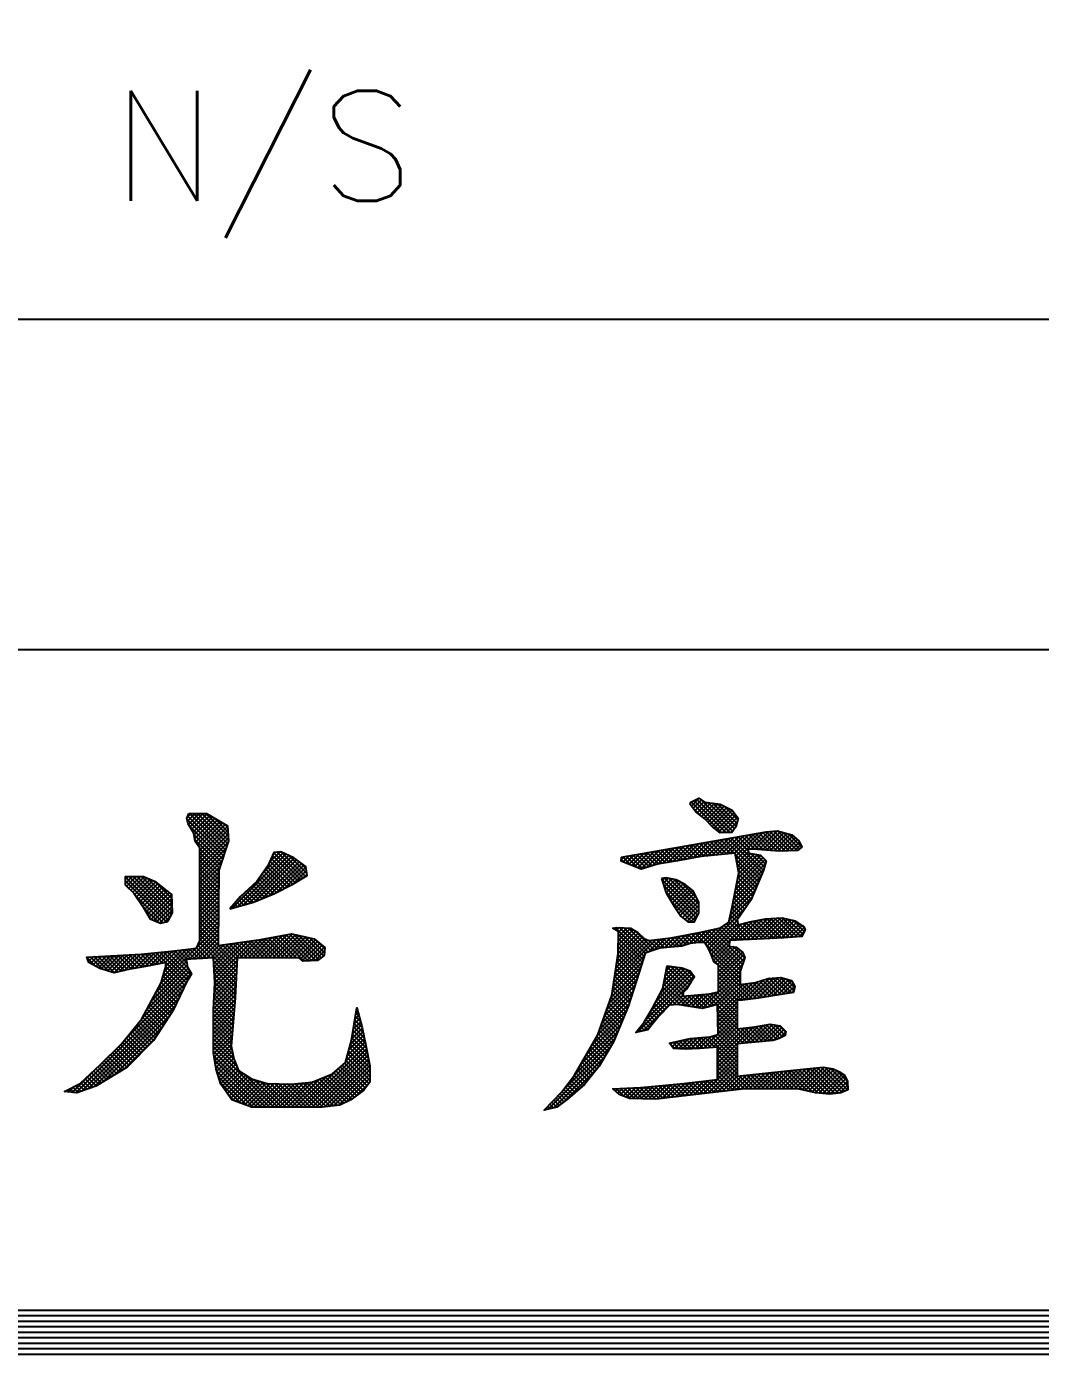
# Model space of a CAD drawing. Extents: x -81 to 345, y -106 to 196.
# Drawn here: x 240.29 to 258.69, y -96.17 to -72.06 of the extents above; entities that cross this region are included whole.
import ezdxf
from ezdxf.enums import TextEntityAlignment as Align

# ---------------------------------------------------------------- set-up
doc = ezdxf.new("R2010")
doc.units = 0
doc.header["$LTSCALE"] = 2.60274
doc.styles.get("Standard").update_dxf_attribs({"font": 'romans.shx', "width": 0.8, "bigfont": 'whgtxt.shx'})

msp = doc.modelspace()

# ---------------------------------------------------------------- linework, layer by layer
at = {"color": 4, "ltscale": 7.808219}
for p, q in [((210.348, -77.369), (260.148, -77.369)), ((210.348, -83.369), (334.848, -83.369))]:
    msp.add_line(p, q, dxfattribs=at)
at = {"color": 4, "ltscale": 100}
for p, q in [((252.358, -86.211), (252.499, -86.07)), ((252.345, -86.15), (252.362, -86.132)), ((252.911, -86.698), (252.351, -86.138)), ((252.504, -86.365), (252.385, -86.246)), ((252.39, -86.253), (252.543, -86.1)), ((252.983, -86.695), (252.401, -86.113)), ((252.423, -86.295), (252.588, -86.13)), ((253.054, -86.692), (252.45, -86.088)), ((252.461, -86.332), (252.647, -86.146)), ((252.503, -86.364), (252.712, -86.155)), ((253.105, -86.669), (252.524, -86.087)), ((252.545, -86.397), (252.778, -86.163)), ((252.587, -86.43), (252.844, -86.172)), ((252.625, -86.466), (252.902, -86.189)), ((253.137, -86.625), (252.659, -86.148)), ((252.661, -86.504), (252.952, -86.213)), ((252.697, -86.543), (253.002, -86.238)), ((252.733, -86.581), (253.051, -86.263)), ((253.166, -86.58), (252.745, -86.159)), ((252.773, -86.615), (253.1, -86.289)), ((253.183, -86.522), (252.831, -86.17)), ((253.2, -86.465), (252.945, -86.21)), ((243.865, -87.117), (243.207, -86.459)), ((243.209, -86.416), (243.276, -86.35)), ((243.213, -86.486), (243.35, -86.35)), ((243.883, -87.061), (243.218, -86.396)), ((243.231, -86.544), (243.425, -86.35)), ((243.901, -87.004), (243.246, -86.35)), ((243.258, -86.591), (243.499, -86.35)), ((243.285, -86.639), (243.568, -86.355)), ((243.312, -86.686), (243.615, -86.382)), ((243.92, -86.948), (243.321, -86.35)), ((243.33, -86.742), (243.663, -86.41)), ((243.341, -86.806), (243.71, -86.437)), ((243.356, -86.866), (243.757, -86.465)), ((243.387, -86.909), (243.804, -86.492)), ((243.938, -86.892), (243.395, -86.35)), ((243.417, -86.953), (243.851, -86.519)), ((243.435, -87.01), (243.898, -86.547)), ((243.953, -86.833), (243.47, -86.35)), ((243.95, -86.755), (243.545, -86.35)), ((243.946, -86.677), (243.702, -86.433)), ((243.943, -86.599), (243.88, -86.536)), ((252.815, -86.648), (253.132, -86.331)), ((252.856, -86.682), (253.164, -86.374)), ((252.915, -86.698), (253.196, -86.416)), ((252.993, -86.694), (253.19, -86.497)), ((243.846, -87.173), (243.249, -86.576)), ((243.828, -87.229), (243.328, -86.729)), ((243.435, -87.084), (243.942, -86.578)), ((243.435, -87.159), (243.945, -86.649)), ((243.435, -87.233), (243.948, -86.721)), ((243.435, -87.308), (243.951, -86.792)), ((252.809, -87.102), (253.127, -86.784)), ((252.892, -87.093), (253.217, -86.768)), ((252.975, -87.085), (253.308, -86.752)), ((253.058, -87.076), (253.398, -86.736)), ((253.07, -86.691), (253.138, -86.623)), ((253.667, -87.379), (253.08, -86.792)), ((253.141, -87.067), (253.488, -86.72)), ((253.392, -87.03), (253.143, -86.781)), ((253.163, -87.12), (253.579, -86.705)), ((253.175, -87.183), (253.669, -86.689)), ((253.43, -86.993), (253.206, -86.77)), ((253.506, -86.995), (253.27, -86.759)), ((253.587, -87.001), (253.333, -86.747)), ((253.668, -87.007), (253.397, -86.736)), ((253.439, -86.993), (253.755, -86.677)), ((253.748, -87.013), (253.46, -86.725)), ((253.511, -86.996), (253.837, -86.67)), ((253.829, -87.02), (253.524, -86.714)), ((253.581, -87.001), (253.918, -86.664)), ((253.91, -87.026), (253.587, -86.703)), ((253.65, -87.006), (253.976, -86.68)), ((253.987, -87.029), (253.651, -86.692)), ((254.06, -87.027), (253.714, -86.681)), ((253.719, -87.011), (254.035, -86.696)), ((254.132, -87.025), (253.782, -86.675)), ((253.788, -87.016), (254.093, -86.712)), ((254.205, -87.023), (253.851, -86.669)), ((253.858, -87.022), (254.152, -86.728)), ((254.277, -87.02), (253.921, -86.664)), ((253.927, -87.027), (254.201, -86.753)), ((254, -87.028), (254.241, -86.787)), ((254.321, -86.99), (254.024, -86.693)), ((254.363, -86.957), (254.127, -86.721)), ((243.81, -87.286), (243.343, -86.819)), ((243.435, -87.382), (243.944, -86.874)), ((243.435, -87.457), (243.908, -86.985)), ((243.791, -87.342), (243.435, -86.986)), ((251.437, -87.355), (251.772, -87.02)), ((251.535, -87.332), (251.863, -87.004)), ((251.643, -87.299), (251.953, -86.989)), ((251.953, -87.231), (251.747, -87.025)), ((251.75, -87.266), (252.043, -86.973)), ((252.017, -87.22), (251.811, -87.014)), ((251.84, -87.251), (252.134, -86.957)), ((252.08, -87.209), (251.874, -87.002)), ((251.93, -87.235), (252.224, -86.941)), ((252.144, -87.198), (251.938, -86.991)), ((252.207, -87.186), (252.001, -86.98)), ((252.021, -87.219), (252.314, -86.926)), ((252.271, -87.175), (252.064, -86.969)), ((252.111, -87.203), (252.405, -86.91)), ((252.334, -87.164), (252.128, -86.958)), ((252.398, -87.153), (252.191, -86.947)), ((252.201, -87.187), (252.495, -86.894)), ((252.461, -87.142), (252.255, -86.936)), ((252.292, -87.172), (252.585, -86.878)), ((252.525, -87.131), (252.318, -86.925)), ((252.382, -87.156), (252.675, -86.862)), ((252.592, -87.124), (252.382, -86.914)), ((252.659, -87.117), (252.445, -86.903)), ((252.472, -87.14), (252.766, -86.847)), ((252.727, -87.11), (252.509, -86.892)), ((252.56, -87.127), (252.856, -86.831)), ((252.795, -87.103), (252.572, -86.881)), ((252.862, -87.096), (252.635, -86.869)), ((252.643, -87.119), (252.946, -86.815)), ((252.93, -87.089), (252.699, -86.858)), ((252.726, -87.11), (253.037, -86.799)), ((252.997, -87.082), (252.762, -86.847)), ((253.065, -87.075), (252.826, -86.836)), ((253.132, -87.068), (252.889, -86.825)), ((253.622, -87.484), (252.953, -86.814)), ((253.645, -87.432), (253.016, -86.803)), ((254.077, -87.026), (254.281, -86.822)), ((254.154, -87.024), (254.317, -86.861)), ((254.23, -87.022), (254.342, -86.91)), ((243.781, -87.406), (243.435, -87.06)), ((243.435, -87.532), (243.872, -87.095)), ((243.78, -87.479), (243.435, -87.135)), ((243.435, -87.606), (243.836, -87.206)), ((243.779, -87.553), (243.435, -87.209)), ((244.02, -88.065), (244.999, -87.086)), ((244.124, -88.035), (245.05, -87.109)), ((244.228, -88.006), (245.1, -87.133)), ((244.333, -87.976), (245.149, -87.159)), ((244.442, -87.941), (245.193, -87.19)), ((244.566, -87.891), (245.236, -87.222)), ((244.576, -87.434), (244.949, -87.062)), ((245.076, -87.658), (244.685, -87.266)), ((244.69, -87.842), (245.279, -87.253)), ((244.697, -87.239), (244.894, -87.042)), ((245.126, -87.633), (244.708, -87.215)), ((245.172, -87.604), (244.731, -87.163)), ((245.218, -87.576), (244.754, -87.112)), ((244.758, -87.103), (244.811, -87.05)), ((245.264, -87.548), (244.777, -87.061)), ((245.31, -87.519), (244.838, -87.047)), ((245.356, -87.491), (244.908, -87.042)), ((245.381, -87.44), (245.05, -87.109)), ((245.367, -87.352), (245.238, -87.223)), ((251.084, -87.187), (251.14, -87.131)), ((251.138, -87.235), (251.085, -87.182)), ((251.26, -87.283), (251.113, -87.136)), ((251.118, -87.227), (251.23, -87.115)), ((251.172, -87.248), (251.321, -87.099)), ((251.386, -87.334), (251.176, -87.124)), ((251.225, -87.269), (251.411, -87.083)), ((251.477, -87.35), (251.24, -87.113)), ((251.279, -87.29), (251.501, -87.068)), ((251.534, -87.333), (251.303, -87.102)), ((251.332, -87.312), (251.592, -87.052)), ((251.59, -87.315), (251.367, -87.091)), ((251.384, -87.334), (251.682, -87.036)), ((251.647, -87.297), (251.43, -87.08)), ((251.704, -87.28), (251.493, -87.069)), ((251.763, -87.264), (251.557, -87.058)), ((251.826, -87.253), (251.62, -87.047)), ((251.89, -87.242), (251.684, -87.036)), ((253.144, -87.81), (253.7, -87.254)), ((253.6, -87.536), (253.159, -87.095)), ((253.162, -87.718), (253.695, -87.185)), ((253.578, -87.589), (253.175, -87.186)), ((253.179, -87.626), (253.657, -87.148)), ((253.186, -87.246), (253.394, -87.038)), ((253.197, -87.309), (253.435, -87.072)), ((253.197, -87.533), (253.62, -87.11)), ((253.209, -87.373), (253.498, -87.083)), ((253.215, -87.441), (253.562, -87.094)), ((253.683, -87.32), (253.434, -87.072)), ((253.698, -87.261), (253.524, -87.088)), ((242.078, -87.622), (242.203, -87.497)), ((242.078, -87.548), (242.128, -87.497)), ((242.87, -88.284), (242.083, -87.497)), ((242.104, -87.67), (242.277, -87.497)), ((242.143, -87.706), (242.352, -87.497)), ((242.896, -88.235), (242.158, -87.497)), ((242.182, -87.741), (242.422, -87.502)), ((242.922, -88.187), (242.232, -87.497)), ((242.941, -88.131), (242.307, -87.497)), ((242.938, -88.054), (242.382, -87.497)), ((243.779, -87.627), (243.435, -87.284)), ((243.435, -87.681), (243.8, -87.316)), ((243.778, -87.701), (243.435, -87.358)), ((243.435, -87.755), (243.781, -87.41)), ((243.777, -87.775), (243.435, -87.433)), ((243.435, -87.83), (243.78, -87.485)), ((243.777, -87.849), (243.435, -87.507)), ((244.828, -87.782), (244.537, -87.491)), ((244.878, -87.757), (244.567, -87.447)), ((244.927, -87.732), (244.598, -87.403)), ((244.977, -87.707), (244.628, -87.359)), ((245.027, -87.683), (244.659, -87.315)), ((244.821, -87.785), (245.322, -87.284)), ((244.97, -87.711), (245.362, -87.319)), ((245.119, -87.636), (245.372, -87.384)), ((245.313, -87.518), (245.382, -87.448)), ((253.109, -87.994), (253.625, -87.478)), ((253.126, -87.902), (253.673, -87.355)), ((253.556, -87.641), (253.192, -87.276)), ((253.489, -87.798), (253.201, -87.51)), ((253.534, -87.693), (253.208, -87.367)), ((253.512, -87.746), (253.213, -87.447)), ((242.828, -88.316), (242.078, -87.566)), ((242.14, -87.703), (242.078, -87.64)), ((242.221, -87.777), (242.474, -87.524)), ((242.255, -87.818), (242.527, -87.546)), ((242.284, -87.863), (242.579, -87.568)), ((242.314, -87.907), (242.632, -87.59)), ((242.344, -87.952), (242.676, -87.62)), ((242.374, -87.997), (242.718, -87.653)), ((242.404, -88.041), (242.76, -87.685)), ((242.432, -88.088), (242.802, -87.718)), ((242.459, -88.135), (242.843, -87.751)), ((242.935, -87.976), (242.489, -87.53)), ((242.932, -87.899), (242.618, -87.584)), ((243.435, -87.904), (243.779, -87.56)), ((243.776, -87.923), (243.435, -87.582)), ((243.435, -87.979), (243.779, -87.635)), ((243.775, -87.997), (243.435, -87.657)), ((243.435, -88.053), (243.778, -87.711)), ((243.775, -88.07), (243.435, -87.731)), ((244.459, -87.934), (244.282, -87.758)), ((244.512, -87.913), (244.321, -87.722)), ((244.565, -87.892), (244.36, -87.686)), ((244.618, -87.871), (244.399, -87.651)), ((244.672, -87.849), (244.438, -87.615)), ((244.725, -87.828), (244.475, -87.579)), ((244.778, -87.807), (244.506, -87.535)), ((252.47, -88.195), (251.821, -87.546)), ((251.826, -87.562), (251.87, -87.518)), ((251.844, -87.619), (251.939, -87.524)), ((252.445, -88.244), (251.855, -87.654)), ((251.862, -87.676), (252.002, -87.536)), ((252.493, -88.143), (251.868, -87.519)), ((251.879, -87.733), (252.064, -87.549)), ((251.897, -87.79), (252.117, -87.57)), ((251.925, -87.836), (252.166, -87.595)), ((252.493, -88.069), (251.951, -87.526)), ((251.954, -87.882), (252.216, -87.62)), ((251.982, -87.928), (252.262, -87.648)), ((252.011, -87.975), (252.304, -87.682)), ((252.039, -88.021), (252.345, -87.715)), ((252.493, -87.994), (252.044, -87.545)), ((252.068, -88.066), (252.386, -87.748)), ((252.458, -87.884), (252.171, -87.597)), ((253.066, -88.186), (253.515, -87.737)), ((253.089, -88.088), (253.57, -87.608)), ((253.417, -87.949), (253.166, -87.698)), ((253.445, -87.903), (253.178, -87.635)), ((253.467, -87.85), (253.189, -87.573)), ((242.765, -88.328), (242.253, -87.816)), ((242.487, -88.182), (242.885, -87.783)), ((242.515, -88.229), (242.927, -87.816)), ((242.55, -88.268), (242.932, -87.886)), ((242.603, -88.289), (242.934, -87.958)), ((242.929, -87.821), (242.914, -87.806)), ((243.435, -88.128), (243.777, -87.786)), ((243.774, -88.144), (243.435, -87.806)), ((243.435, -88.202), (243.777, -87.861)), ((243.773, -88.218), (243.435, -87.88)), ((243.435, -88.277), (243.776, -87.936)), ((243.773, -88.292), (243.435, -87.955)), ((244.115, -88.038), (244.061, -87.984)), ((244.173, -88.021), (244.096, -87.945)), ((244.231, -88.005), (244.131, -87.905)), ((244.289, -87.988), (244.166, -87.866)), ((244.347, -87.972), (244.204, -87.829)), ((244.405, -87.955), (244.243, -87.793)), ((252.42, -88.294), (251.888, -87.762)), ((252.365, -88.313), (251.985, -87.933)), ((252.097, -88.111), (252.413, -87.795)), ((252.127, -88.156), (252.438, -87.845)), ((252.156, -88.202), (252.463, -87.895)), ((252.195, -88.237), (252.488, -87.944)), ((253.044, -88.283), (253.46, -87.866)), ((253.296, -88.126), (253.118, -87.948)), ((253.326, -88.082), (253.13, -87.885)), ((253.356, -88.038), (253.142, -87.823)), ((253.387, -87.993), (253.154, -87.76)), ((242.685, -88.322), (242.402, -88.04)), ((242.561, -88.273), (242.511, -88.223)), ((242.656, -88.311), (242.937, -88.03)), ((242.709, -88.332), (242.94, -88.102)), ((242.793, -88.323), (242.914, -88.202)), ((243.435, -88.351), (243.775, -88.011)), ((243.772, -88.366), (243.435, -88.029)), ((243.435, -88.426), (243.775, -88.087)), ((243.771, -88.44), (243.435, -88.104)), ((243.435, -88.5), (243.774, -88.162)), ((243.771, -88.514), (243.435, -88.178)), ((243.435, -88.575), (243.773, -88.237)), ((243.999, -88.071), (243.991, -88.063)), ((244.057, -88.055), (244.026, -88.024)), ((252.237, -88.27), (252.493, -88.013)), ((252.279, -88.303), (252.493, -88.088)), ((252.343, -88.313), (252.479, -88.177)), ((252.643, -88.758), (253.341, -88.061)), ((253.201, -88.329), (253.065, -88.193)), ((253.204, -88.258), (253.079, -88.133)), ((253.235, -88.214), (253.093, -88.072)), ((253.265, -88.17), (253.106, -88.011)), ((254.346, -88.58), (254.006, -88.24)), ((243.244, -88.99), (243.771, -88.463)), ((243.379, -88.78), (243.772, -88.388)), ((243.77, -88.587), (243.435, -88.253)), ((243.435, -88.649), (243.773, -88.312)), ((243.769, -88.661), (243.435, -88.327)), ((243.769, -88.735), (243.435, -88.402)), ((244.105, -89.146), (243.435, -88.476)), ((250.949, -88.44), (250.964, -88.425)), ((251.502, -88.941), (250.982, -88.42)), ((250.997, -88.467), (251.047, -88.417)), ((251.029, -88.732), (251.302, -88.459)), ((251.031, -88.656), (251.255, -88.432)), ((251.033, -88.58), (251.185, -88.427)), ((251.035, -88.503), (251.116, -88.422)), ((251.52, -88.884), (251.053, -88.417)), ((251.572, -88.862), (251.133, -88.423)), ((251.628, -88.843), (251.214, -88.429)), ((251.684, -88.824), (251.34, -88.481)), ((252.404, -88.699), (252.623, -88.48)), ((252.489, -88.689), (252.718, -88.459)), ((252.563, -88.689), (252.813, -88.439)), ((252.616, -88.711), (252.938, -88.388)), ((252.67, -88.805), (253.192, -88.284)), ((253.287, -89.086), (252.67, -88.47)), ((252.694, -88.856), (253.204, -88.346)), ((252.718, -88.907), (253.274, -88.351)), ((253.306, -89.031), (252.732, -88.457)), ((252.738, -88.961), (253.374, -88.325)), ((253.045, -88.695), (252.793, -88.443)), ((253.076, -88.651), (252.855, -88.43)), ((253.147, -88.648), (252.908, -88.409)), ((253.218, -88.645), (252.952, -88.379)), ((253.289, -88.641), (252.996, -88.348)), ((253.361, -88.638), (253.036, -88.314)), ((253.432, -88.635), (253.051, -88.253)), ((253.125, -88.649), (253.471, -88.303)), ((253.203, -88.645), (253.563, -88.285)), ((253.503, -88.631), (253.233, -88.362)), ((253.281, -88.642), (253.655, -88.268)), ((253.574, -88.628), (253.292, -88.346)), ((253.645, -88.625), (253.352, -88.331)), ((253.359, -88.638), (253.742, -88.256)), ((253.717, -88.621), (253.411, -88.315)), ((253.438, -88.634), (253.821, -88.251)), ((253.788, -88.618), (253.473, -88.303)), ((253.516, -88.631), (253.9, -88.246)), ((253.859, -88.615), (253.535, -88.291)), ((253.594, -88.627), (253.98, -88.241)), ((253.93, -88.611), (253.597, -88.279)), ((254.001, -88.608), (253.66, -88.267)), ((253.672, -88.623), (254.046, -88.249)), ((254.071, -88.603), (253.725, -88.257)), ((253.75, -88.62), (254.106, -88.264)), ((254.14, -88.598), (253.795, -88.253)), ((253.828, -88.616), (254.167, -88.278)), ((254.209, -88.592), (253.865, -88.248)), ((253.907, -88.612), (254.227, -88.292)), ((254.278, -88.586), (253.936, -88.244)), ((253.985, -88.609), (254.274, -88.319)), ((254.064, -88.604), (254.319, -88.349)), ((254.381, -88.54), (254.103, -88.263)), ((254.145, -88.597), (254.365, -88.378)), ((254.403, -88.488), (254.202, -88.286)), ((254.227, -88.59), (254.402, -88.415)), ((254.399, -88.409), (254.373, -88.383)), ((243.321, -88.987), (243.77, -88.538)), ((243.401, -88.982), (243.77, -88.613)), ((244.094, -89.359), (243.422, -88.686)), ((244.101, -89.217), (243.435, -88.551)), ((244.098, -89.288), (243.435, -88.625)), ((243.48, -88.978), (243.769, -88.688)), ((243.684, -88.997), (243.966, -88.715)), ((243.688, -89.068), (244.053, -88.703)), ((243.692, -89.139), (244.14, -88.69)), ((243.695, -89.209), (244.227, -88.678)), ((243.699, -89.28), (244.314, -88.665)), ((243.703, -89.351), (244.401, -88.653)), ((244.222, -88.965), (243.971, -88.714)), ((244.297, -88.965), (244.037, -88.705)), ((244.372, -88.965), (244.102, -88.696)), ((244.163, -88.965), (244.488, -88.641)), ((244.446, -88.965), (244.167, -88.686)), ((244.521, -88.965), (244.232, -88.677)), ((244.237, -88.965), (244.576, -88.627)), ((244.595, -88.965), (244.298, -88.668)), ((244.312, -88.965), (244.666, -88.611)), ((244.67, -88.965), (244.363, -88.658)), ((244.386, -88.965), (244.757, -88.595)), ((244.744, -88.965), (244.428, -88.649)), ((244.461, -88.965), (244.848, -88.579)), ((244.819, -88.965), (244.493, -88.64)), ((244.536, -88.965), (244.938, -88.563)), ((244.893, -88.965), (244.558, -88.63)), ((244.61, -88.965), (245.029, -88.546)), ((244.968, -88.965), (244.621, -88.619)), ((244.685, -88.965), (245.114, -88.536)), ((245.042, -88.965), (244.685, -88.608)), ((245.117, -88.965), (244.748, -88.596)), ((244.759, -88.965), (245.175, -88.549)), ((245.191, -88.965), (244.811, -88.585)), ((244.834, -88.965), (245.237, -88.562)), ((245.327, -89.026), (244.874, -88.574)), ((244.908, -88.965), (245.298, -88.575)), ((245.398, -89.023), (244.938, -88.563)), ((244.983, -88.965), (245.36, -88.588)), ((245.469, -89.02), (245.001, -88.551)), ((245.057, -88.965), (245.421, -88.601)), ((245.54, -89.016), (245.064, -88.54)), ((245.132, -88.965), (245.483, -88.614)), ((245.596, -88.997), (245.14, -88.542)), ((245.206, -88.965), (245.533, -88.639)), ((245.64, -88.966), (245.235, -88.562)), ((245.261, -88.985), (245.574, -88.672)), ((245.302, -89.019), (245.615, -88.706)), ((245.684, -88.936), (245.33, -88.582)), ((245.699, -88.876), (245.424, -88.602)), ((245.704, -88.807), (245.55, -88.653)), ((250.951, -89.407), (251.721, -88.637)), ((250.964, -89.319), (251.637, -88.646)), ((250.976, -89.232), (251.565, -88.643)), ((250.989, -89.145), (251.514, -88.62)), ((251.002, -89.058), (251.472, -88.587)), ((251.014, -88.971), (251.433, -88.552)), ((251.026, -88.885), (251.395, -88.516)), ((251.028, -88.808), (251.35, -88.486)), ((251.449, -89.111), (251.03, -88.693)), ((251.467, -89.054), (251.032, -88.62)), ((251.484, -88.998), (251.034, -88.547)), ((251.57, -88.862), (251.805, -88.627)), ((251.74, -88.806), (251.587, -88.653)), ((251.797, -88.789), (251.653, -88.645)), ((251.682, -88.825), (251.889, -88.618)), ((251.865, -88.782), (251.72, -88.637)), ((251.933, -88.776), (251.787, -88.629)), ((251.792, -88.789), (251.973, -88.608)), ((252.001, -88.77), (251.854, -88.622)), ((251.874, -88.782), (252.064, -88.592)), ((252.07, -88.763), (251.921, -88.614)), ((251.957, -88.774), (252.157, -88.574)), ((252.138, -88.757), (251.988, -88.607)), ((252.039, -88.766), (252.25, -88.555)), ((252.203, -88.747), (252.05, -88.594)), ((252.26, -88.73), (252.112, -88.582)), ((252.121, -88.759), (252.342, -88.537)), ((252.318, -88.713), (252.175, -88.57)), ((252.209, -88.745), (252.435, -88.519)), ((252.381, -88.702), (252.237, -88.558)), ((252.447, -88.694), (252.299, -88.546)), ((252.314, -88.714), (252.528, -88.5)), ((252.517, -88.689), (252.362, -88.533)), ((252.592, -88.689), (252.424, -88.521)), ((253.245, -89.268), (252.486, -88.509)), ((253.25, -89.198), (252.548, -88.496)), ((253.269, -89.142), (252.609, -88.483)), ((253.245, -89.343), (252.62, -88.717)), ((254.308, -88.584), (254.403, -88.489)), ((241.395, -88.976), (241.419, -88.951)), ((241.415, -89.03), (241.498, -88.947)), ((241.679, -89.179), (241.449, -88.95)), ((241.452, -89.068), (241.576, -88.944)), ((241.5, -89.095), (241.655, -88.94)), ((241.783, -89.209), (241.52, -88.946)), ((241.547, -89.121), (241.733, -88.936)), ((241.884, -89.236), (241.591, -88.943)), ((241.595, -89.148), (241.812, -88.932)), ((241.647, -89.17), (241.89, -88.928)), ((241.946, -89.223), (241.662, -88.939)), ((241.705, -89.187), (241.968, -88.924)), ((242.007, -89.209), (241.733, -88.936)), ((241.763, -89.203), (242.047, -88.92)), ((242.068, -89.196), (241.804, -88.932)), ((241.821, -89.22), (242.125, -88.916)), ((242.129, -89.183), (241.875, -88.929)), ((241.879, -89.237), (242.204, -88.912)), ((242.192, -89.17), (241.946, -88.925)), ((241.974, -89.216), (242.282, -88.908)), ((242.255, -89.159), (242.017, -88.921)), ((242.069, -89.196), (242.361, -88.904)), ((242.319, -89.148), (242.088, -88.918)), ((242.382, -89.137), (242.159, -88.914)), ((242.164, -89.175), (242.443, -88.897)), ((242.446, -89.126), (242.23, -88.911)), ((242.255, -89.159), (242.526, -88.888)), ((242.508, -89.114), (242.301, -88.907)), ((242.345, -89.144), (242.609, -88.88)), ((242.57, -89.101), (242.372, -88.904)), ((242.435, -89.128), (242.692, -88.871)), ((242.632, -89.089), (242.44, -88.897)), ((242.694, -89.077), (242.507, -88.89)), ((242.528, -89.11), (242.775, -88.863)), ((242.756, -89.064), (242.575, -88.883)), ((242.621, -89.091), (242.858, -88.854)), ((243.189, -89.422), (242.643, -88.876)), ((243.215, -89.374), (242.71, -88.869)), ((242.714, -89.073), (242.941, -88.846)), ((242.725, -89.434), (243.366, -88.794)), ((242.76, -89.325), (243.281, -88.804)), ((243.244, -89.329), (242.778, -88.862)), ((242.791, -89.219), (243.195, -88.815)), ((242.807, -89.054), (243.025, -88.836)), ((242.818, -89.118), (243.11, -88.826)), ((243.273, -89.283), (242.846, -88.856)), ((243.229, -89.164), (242.913, -88.849)), ((243.2, -89.061), (242.981, -88.842)), ((243.204, -88.99), (243.047, -88.833)), ((243.278, -88.99), (243.113, -88.825)), ((243.348, -88.986), (243.18, -88.817)), ((243.419, -88.981), (243.246, -88.809)), ((243.489, -88.977), (243.312, -88.8)), ((243.559, -88.973), (243.375, -88.789)), ((243.629, -88.969), (243.399, -88.738)), ((243.559, -88.973), (243.792, -88.74)), ((243.639, -88.968), (243.879, -88.727)), ((244.109, -89.075), (243.776, -88.742)), ((244.112, -89.004), (243.841, -88.733)), ((244.148, -88.965), (243.906, -88.724)), ((245.371, -89.024), (245.656, -88.739)), ((245.449, -89.02), (245.697, -88.773)), ((245.528, -89.017), (245.701, -88.843)), ((245.682, -88.937), (245.695, -88.924)), ((250.939, -89.494), (251.507, -88.925)), ((251.395, -89.281), (251.023, -88.909)), ((251.413, -89.224), (251.027, -88.839)), ((251.431, -89.168), (251.029, -88.766)), ((253.245, -89.417), (252.702, -88.874)), ((252.758, -89.016), (253.038, -88.736)), ((252.79, -89.058), (253.088, -88.76)), ((252.838, -89.085), (253.154, -88.769)), ((252.851, -89.146), (253.201, -88.796)), ((252.851, -89.221), (253.242, -88.83)), ((252.851, -89.295), (253.283, -88.864)), ((252.851, -89.37), (253.306, -88.915)), ((253.325, -88.975), (253.114, -88.764)), ((241.545, -89.12), (241.391, -88.966)), ((242.391, -90.066), (243.253, -89.204)), ((242.475, -89.908), (243.225, -89.158)), ((242.558, -89.75), (243.207, -89.101)), ((242.642, -89.592), (243.196, -89.037)), ((243.141, -89.523), (242.801, -89.184)), ((243.165, -89.473), (242.818, -89.126)), ((244.091, -89.43), (243.685, -89.025)), ((244.087, -89.501), (243.69, -89.103)), ((244.083, -89.572), (243.694, -89.182)), ((243.699, -89.578), (244.104, -89.174)), ((243.703, -89.5), (244.108, -89.095)), ((243.707, -89.421), (244.112, -89.017)), ((250.908, -89.673), (251.439, -89.143)), ((250.926, -89.581), (251.473, -89.034)), ((251.322, -89.506), (250.985, -89.17)), ((251.34, -89.45), (250.995, -89.105)), ((251.358, -89.393), (251.004, -89.039)), ((251.376, -89.337), (251.014, -88.974)), ((251.713, -89.762), (252.29, -89.186)), ((251.8, -89.601), (252.235, -89.166)), ((251.851, -89.476), (252.179, -89.147)), ((251.867, -89.385), (252.114, -89.138)), ((251.883, -89.295), (252.048, -89.129)), ((251.899, -89.204), (251.983, -89.12)), ((252.258, -89.548), (251.901, -89.191)), ((252.289, -89.504), (251.912, -89.128)), ((252.319, -89.46), (251.979, -89.119)), ((252.349, -89.415), (252.065, -89.131)), ((252.377, -89.369), (252.152, -89.143)), ((252.405, -89.322), (252.257, -89.174)), ((252.555, -89.89), (253.252, -89.193)), ((252.84, -89.086), (252.751, -88.997)), ((252.851, -89.444), (253.326, -88.969)), ((252.851, -89.519), (253.289, -89.081)), ((253.465, -89.711), (252.851, -89.097)), ((253.399, -89.72), (252.851, -89.172)), ((241.187, -91.419), (243.193, -89.413)), ((242.086, -90.446), (243.281, -89.251)), ((243.045, -89.725), (242.734, -89.415)), ((243.069, -89.675), (242.751, -89.357)), ((243.093, -89.624), (242.768, -89.299)), ((243.117, -89.574), (242.784, -89.241)), ((243.687, -89.814), (244.092, -89.409)), ((243.691, -89.736), (244.096, -89.331)), ((243.695, -89.657), (244.1, -89.252)), ((244.08, -89.642), (243.698, -89.261)), ((244.076, -89.713), (243.702, -89.34)), ((244.07, -89.782), (243.707, -89.418)), ((250.824, -89.906), (251.368, -89.362)), ((250.866, -89.79), (251.404, -89.252)), ((251.249, -89.731), (250.948, -89.43)), ((251.267, -89.675), (250.957, -89.365)), ((251.285, -89.619), (250.967, -89.3)), ((251.304, -89.562), (250.976, -89.235)), ((251.387, -90.313), (252.401, -89.298)), ((251.481, -90.293), (252.328, -89.446)), ((251.524, -90.101), (252.371, -89.253)), ((251.623, -89.927), (252.342, -89.209)), ((252.254, -89.841), (251.856, -89.444)), ((252.342, -89.856), (251.867, -89.381)), ((252.203, -89.641), (251.879, -89.318)), ((252.221, -89.585), (251.89, -89.254)), ((252.655, -89.864), (253.245, -89.274)), ((252.757, -89.837), (253.245, -89.348)), ((252.833, -89.835), (253.245, -89.423)), ((252.834, -89.908), (253.3, -89.443)), ((252.836, -89.982), (253.386, -89.431)), ((252.837, -90.055), (253.472, -89.42)), ((253.333, -89.728), (252.851, -89.246)), ((253.264, -89.734), (252.851, -89.321)), ((253.19, -89.735), (252.851, -89.396)), ((253.232, -89.734), (253.568, -89.398)), ((253.31, -89.731), (253.678, -89.363)), ((253.597, -89.694), (253.34, -89.437)), ((253.395, -89.72), (253.778, -89.338)), ((253.661, -89.684), (253.406, -89.429)), ((253.726, -89.674), (253.472, -89.42)), ((253.48, -89.709), (253.859, -89.331)), ((253.79, -89.664), (253.535, -89.409)), ((253.566, -89.699), (253.94, -89.325)), ((253.855, -89.654), (253.591, -89.391)), ((253.919, -89.644), (253.648, -89.373)), ((253.654, -89.685), (254.009, -89.33)), ((253.983, -89.633), (253.704, -89.355)), ((253.742, -89.672), (254.067, -89.347)), ((254.047, -89.623), (253.763, -89.339)), ((253.83, -89.658), (254.125, -89.363)), ((254.111, -89.612), (253.832, -89.333)), ((254.176, -89.602), (253.901, -89.328)), ((253.919, -89.644), (254.177, -89.386)), ((254.216, -89.568), (253.97, -89.322)), ((254.008, -89.629), (254.204, -89.433)), ((254.231, -89.508), (254.07, -89.348)), ((241.293, -91.388), (243.125, -89.556)), ((242.918, -89.971), (242.606, -89.66)), ((242.947, -89.926), (242.632, -89.611)), ((242.972, -89.877), (242.658, -89.562)), ((242.996, -89.826), (242.684, -89.513)), ((243.021, -89.776), (242.709, -89.464)), ((243.682, -89.968), (244.084, -89.566)), ((243.682, -90.042), (244.08, -89.645)), ((243.683, -89.893), (244.088, -89.488)), ((244.052, -89.988), (243.696, -89.632)), ((244.058, -89.919), (243.7, -89.561)), ((244.064, -89.85), (243.703, -89.49)), ((250.741, -90.139), (251.297, -89.583)), ((250.783, -90.022), (251.333, -89.472)), ((251.169, -89.95), (250.904, -89.684)), ((251.191, -89.897), (250.92, -89.625)), ((251.212, -89.844), (250.929, -89.56)), ((251.231, -89.787), (250.938, -89.495)), ((251.951, -89.837), (251.77, -89.656)), ((252.011, -89.823), (251.797, -89.608)), ((252.081, -89.818), (251.823, -89.56)), ((252.165, -89.827), (251.845, -89.507)), ((252.027, -89.822), (252.202, -89.646)), ((252.105, -89.818), (252.267, -89.656)), ((252.169, -89.828), (252.348, -89.65)), ((252.431, -89.87), (252.22, -89.659)), ((252.234, -89.838), (252.428, -89.644)), ((252.52, -89.884), (252.29, -89.654)), ((252.298, -89.849), (252.509, -89.638)), ((252.591, -89.881), (252.359, -89.649)), ((252.362, -89.859), (252.59, -89.631)), ((252.426, -89.869), (252.67, -89.625)), ((252.65, -89.865), (252.428, -89.644)), ((252.491, -89.879), (252.763, -89.607)), ((252.709, -89.85), (252.498, -89.638)), ((252.768, -89.834), (252.567, -89.633)), ((252.827, -89.818), (252.636, -89.628)), ((253.19, -90.108), (252.703, -89.62)), ((253.19, -90.033), (252.764, -89.607)), ((253.19, -89.959), (252.825, -89.593)), ((253.19, -89.809), (252.851, -89.47)), ((253.19, -89.884), (252.851, -89.545)), ((253.531, -89.703), (253.274, -89.446)), ((254.097, -89.615), (254.232, -89.48)), ((254.186, -89.6), (254.215, -89.571)), ((241.409, -91.347), (243.057, -89.698)), ((241.525, -91.305), (242.99, -89.84)), ((242.772, -90.198), (242.477, -89.903)), ((242.801, -90.153), (242.503, -89.855)), ((242.83, -90.107), (242.529, -89.806)), ((242.86, -90.062), (242.555, -89.757)), ((242.889, -90.017), (242.58, -89.708)), ((243.682, -90.117), (244.075, -89.724)), ((243.682, -90.191), (244.068, -89.806)), ((243.682, -90.266), (244.061, -89.887)), ((244.029, -90.263), (243.682, -89.916)), ((244.035, -90.194), (243.685, -89.844)), ((244.041, -90.125), (243.689, -89.773)), ((244.047, -90.056), (243.693, -89.702)), ((246.299, -89.924), (246.282, -89.907)), ((246.283, -89.901), (246.291, -89.893)), ((250.554, -90.549), (251.181, -89.922)), ((250.655, -90.373), (251.226, -89.803)), ((250.699, -90.255), (251.261, -89.693)), ((251.082, -90.161), (250.825, -89.904)), ((251.104, -90.108), (250.845, -89.849)), ((251.126, -90.055), (250.865, -89.794)), ((251.148, -90.002), (250.884, -89.739)), ((251.769, -90.028), (251.64, -89.898)), ((251.805, -89.989), (251.666, -89.85)), ((251.842, -89.951), (251.692, -89.802)), ((251.878, -89.913), (251.718, -89.753)), ((251.914, -89.875), (251.744, -89.705)), ((253.19, -90.182), (252.833, -89.825)), ((253.441, -90.507), (252.834, -89.9)), ((252.838, -90.128), (253.19, -89.776)), ((252.839, -90.202), (253.19, -89.85)), ((252.84, -90.275), (253.19, -89.925)), ((241.701, -91.203), (242.89, -90.015)), ((242.626, -90.424), (242.337, -90.136)), ((242.655, -90.379), (242.371, -90.095)), ((242.684, -90.334), (242.4, -90.05)), ((242.713, -90.288), (242.426, -90.001)), ((242.743, -90.243), (242.452, -89.952)), ((243.682, -90.34), (244.054, -89.969)), ((244.023, -90.331), (243.682, -89.99)), ((243.682, -90.415), (244.047, -90.05)), ((244.017, -90.4), (243.682, -90.065)), ((243.682, -90.489), (244.04, -90.132)), ((244.012, -90.469), (243.682, -90.139)), ((246.223, -90.259), (246.355, -90.127)), ((246.238, -90.169), (246.339, -90.068)), ((246.403, -90.326), (246.239, -90.162)), ((246.385, -90.233), (246.25, -90.098)), ((246.253, -90.08), (246.323, -90.01)), ((246.356, -90.13), (246.261, -90.035)), ((246.268, -89.991), (246.307, -89.952)), ((246.328, -90.027), (246.271, -89.971)), ((250.453, -90.724), (251.128, -90.05)), ((250.995, -90.371), (250.746, -90.123)), ((251.016, -90.319), (250.766, -90.068)), ((251.038, -90.266), (250.786, -90.013)), ((251.06, -90.213), (250.806, -89.959)), ((251.601, -90.233), (251.504, -90.135)), ((251.635, -90.192), (251.531, -90.088)), ((251.668, -90.151), (251.558, -90.041)), ((251.702, -90.11), (251.585, -89.993)), ((251.735, -90.069), (251.612, -89.946)), ((252.663, -90.601), (253.19, -90.074)), ((252.744, -90.594), (253.19, -90.149)), ((253.373, -90.514), (252.835, -89.976)), ((253.305, -90.521), (252.837, -90.052)), ((253.237, -90.527), (252.838, -90.128)), ((252.842, -90.348), (253.19, -89.999)), ((241.892, -91.088), (242.755, -90.224)), ((242.41, -90.656), (242.137, -90.383)), ((242.448, -90.619), (242.17, -90.342)), ((242.485, -90.582), (242.204, -90.301)), ((242.522, -90.544), (242.237, -90.259)), ((242.559, -90.507), (242.271, -90.218)), ((242.597, -90.47), (242.304, -90.177)), ((243.682, -90.564), (244.033, -90.213)), ((244.006, -90.537), (243.682, -90.214)), ((244.014, -90.62), (243.682, -90.288)), ((243.682, -90.639), (244.026, -90.294)), ((244.034, -90.714), (243.682, -90.363)), ((243.685, -90.71), (244.02, -90.376)), ((246.14, -90.64), (246.411, -90.369)), ((246.169, -90.536), (246.399, -90.307)), ((246.193, -90.438), (246.387, -90.244)), ((246.456, -90.603), (246.207, -90.354)), ((246.208, -90.348), (246.371, -90.185)), ((246.438, -90.51), (246.218, -90.29)), ((246.42, -90.418), (246.229, -90.226)), ((250.252, -91.075), (251.022, -90.304)), ((250.352, -90.9), (251.075, -90.177)), ((250.871, -90.62), (250.644, -90.393)), ((250.898, -90.573), (250.668, -90.342)), ((250.925, -90.526), (250.687, -90.288)), ((250.951, -90.477), (250.707, -90.233)), ((250.973, -90.424), (250.727, -90.178)), ((251.384, -90.313), (251.367, -90.297)), ((251.446, -90.3), (251.402, -90.257)), ((251.507, -90.288), (251.436, -90.216)), ((251.569, -90.275), (251.47, -90.176)), ((252.423, -90.617), (252.632, -90.408)), ((252.501, -90.615), (252.719, -90.396)), ((252.581, -90.608), (252.828, -90.362)), ((253.19, -90.927), (252.669, -90.406)), ((253.19, -90.853), (252.73, -90.393)), ((253.19, -90.778), (252.787, -90.375)), ((252.826, -90.587), (253.19, -90.223)), ((252.833, -90.879), (253.489, -90.223)), ((252.833, -90.804), (253.405, -90.232)), ((252.833, -90.73), (253.321, -90.242)), ((252.833, -90.655), (253.236, -90.252)), ((253.19, -90.555), (252.839, -90.204)), ((253.19, -90.629), (252.841, -90.279)), ((253.19, -90.704), (252.842, -90.355)), ((253.509, -90.501), (253.258, -90.249)), ((253.261, -90.525), (253.577, -90.209)), ((253.577, -90.494), (253.324, -90.242)), ((253.344, -90.517), (253.666, -90.194)), ((253.645, -90.487), (253.391, -90.234)), ((253.427, -90.509), (253.756, -90.179)), ((253.712, -90.48), (253.458, -90.226)), ((253.509, -90.5), (253.829, -90.181)), ((253.78, -90.474), (253.524, -90.218)), ((253.847, -90.466), (253.588, -90.207)), ((253.592, -90.492), (253.894, -90.19)), ((253.903, -90.447), (253.652, -90.197)), ((253.675, -90.484), (253.959, -90.2)), ((253.958, -90.428), (253.716, -90.186)), ((253.757, -90.476), (254.001, -90.233)), ((254.008, -90.403), (253.78, -90.175)), ((253.839, -90.468), (254.038, -90.27)), ((254.057, -90.378), (253.865, -90.186)), ((253.951, -90.431), (254.07, -90.313)), ((254.069, -90.316), (253.953, -90.199)), ((242.187, -90.88), (241.926, -90.619)), ((242.224, -90.842), (241.964, -90.583)), ((242.261, -90.805), (242.002, -90.546)), ((242.299, -90.768), (242.037, -90.506)), ((242.336, -90.731), (242.07, -90.465)), ((242.082, -90.972), (242.62, -90.434)), ((242.373, -90.693), (242.104, -90.424)), ((244.055, -90.81), (243.682, -90.437)), ((244.107, -90.937), (243.682, -90.512)), ((244.776, -91.68), (243.682, -90.586)), ((243.696, -90.774), (244.013, -90.457)), ((243.706, -90.838), (244.006, -90.539)), ((243.717, -90.902), (244.011, -90.608)), ((245.324, -91.68), (246.447, -90.557)), ((245.399, -91.68), (246.459, -90.619)), ((246.082, -90.847), (246.435, -90.494)), ((246.111, -90.744), (246.423, -90.432)), ((246.521, -90.966), (246.152, -90.597)), ((246.512, -90.882), (246.169, -90.539)), ((246.494, -90.789), (246.185, -90.481)), ((246.475, -90.696), (246.197, -90.418)), ((249.76, -91.715), (250.891, -90.585)), ((250.037, -91.364), (250.97, -90.431)), ((250.733, -90.855), (250.508, -90.63)), ((250.761, -90.808), (250.535, -90.582)), ((250.788, -90.761), (250.562, -90.535)), ((250.816, -90.714), (250.589, -90.488)), ((250.843, -90.667), (250.617, -90.44)), ((252.059, -90.615), (251.974, -90.53)), ((251.98, -90.539), (252.018, -90.501)), ((252.011, -90.582), (252.113, -90.48)), ((252.137, -90.619), (252.019, -90.501)), ((252.053, -90.615), (252.209, -90.459)), ((252.214, -90.622), (252.08, -90.488)), ((252.124, -90.618), (252.304, -90.438)), ((252.289, -90.622), (252.141, -90.474)), ((252.196, -90.621), (252.39, -90.427)), ((252.361, -90.62), (252.202, -90.461)), ((252.433, -90.617), (252.263, -90.447)), ((252.269, -90.623), (252.471, -90.421)), ((252.505, -90.615), (252.324, -90.434)), ((252.346, -90.62), (252.552, -90.415)), ((252.574, -90.609), (252.392, -90.427)), ((252.643, -90.603), (252.461, -90.422)), ((252.711, -90.597), (252.53, -90.416)), ((252.78, -90.591), (252.599, -90.411)), ((252.833, -90.953), (253.19, -90.596)), ((253.19, -91.002), (252.833, -90.644)), ((241.88, -91.095), (241.661, -90.876)), ((241.926, -91.066), (241.699, -90.839)), ((241.973, -91.038), (241.737, -90.802)), ((242.019, -91.01), (241.775, -90.766)), ((242.065, -90.982), (241.813, -90.729)), ((242.112, -90.954), (241.85, -90.692)), ((242.149, -90.917), (241.888, -90.656)), ((244.701, -91.68), (243.682, -90.661)), ((244.627, -91.68), (243.691, -90.744)), ((244.552, -91.68), (243.706, -90.834)), ((243.728, -90.966), (244.024, -90.669)), ((243.743, -91.025), (244.037, -90.731)), ((243.761, -91.081), (244.05, -90.792)), ((243.779, -91.138), (244.07, -90.847)), ((245.473, -91.68), (246.472, -90.681)), ((245.548, -91.68), (246.484, -90.743)), ((245.622, -91.68), (246.497, -90.805)), ((245.702, -91.675), (246.509, -90.867)), ((246.472, -91.289), (246.062, -90.879)), ((246.504, -91.247), (246.087, -90.83)), ((246.521, -91.19), (246.103, -90.772)), ((246.521, -91.115), (246.12, -90.713)), ((246.521, -91.04), (246.136, -90.655)), ((249.858, -91.692), (250.787, -90.764)), ((250.577, -91.071), (250.372, -90.866)), ((250.61, -91.03), (250.399, -90.819)), ((250.643, -90.989), (250.426, -90.772)), ((250.677, -90.948), (250.453, -90.724)), ((250.706, -90.902), (250.481, -90.677)), ((252.577, -91.433), (253.19, -90.819)), ((252.833, -91.028), (253.19, -90.67)), ((253.19, -91.076), (252.833, -90.719)), ((252.833, -91.102), (253.19, -90.745)), ((253.387, -91.348), (252.833, -90.793)), ((253.313, -91.349), (252.833, -90.868)), ((241.12, -91.412), (241.577, -90.955)), ((241.556, -91.292), (241.392, -91.128)), ((241.602, -91.264), (241.43, -91.092)), ((241.648, -91.236), (241.469, -91.056)), ((241.695, -91.207), (241.507, -91.02)), ((241.741, -91.179), (241.546, -90.984)), ((241.787, -91.151), (241.584, -90.948)), ((241.834, -91.123), (241.623, -90.912)), ((244.477, -91.68), (243.721, -90.923)), ((244.403, -91.68), (243.741, -91.018)), ((244.301, -91.652), (243.776, -91.127)), ((243.797, -91.194), (244.092, -90.9)), ((243.815, -91.251), (244.114, -90.952)), ((243.844, -91.297), (244.135, -91.005)), ((243.874, -91.341), (244.177, -91.038)), ((243.905, -91.385), (244.223, -91.067)), ((243.935, -91.429), (244.269, -91.095)), ((243.966, -91.473), (244.314, -91.124)), ((244.85, -91.68), (244.261, -91.09)), ((245.175, -91.68), (245.738, -91.117)), ((245.249, -91.68), (245.954, -90.976)), ((246.146, -91.559), (245.713, -91.127)), ((246.193, -91.532), (245.766, -91.106)), ((245.786, -91.665), (246.521, -90.93)), ((246.235, -91.5), (245.82, -91.084)), ((246.278, -91.468), (245.865, -91.055)), ((245.87, -91.655), (246.521, -91.004)), ((246.321, -91.437), (245.904, -91.02)), ((246.364, -91.405), (245.944, -90.985)), ((245.955, -91.646), (246.521, -91.079)), ((246.407, -91.374), (245.983, -90.949)), ((246.44, -91.332), (246.022, -90.914)), ((250.045, -91.58), (250.674, -90.951)), ((250.408, -91.276), (250.235, -91.103)), ((250.444, -91.236), (250.263, -91.056)), ((250.477, -91.195), (250.29, -91.008)), ((250.51, -91.154), (250.317, -90.961)), ((250.544, -91.113), (250.344, -90.914)), ((252.661, -91.423), (253.19, -90.894)), ((252.745, -91.413), (253.19, -90.968)), ((252.83, -91.404), (253.19, -91.043)), ((253.247, -91.356), (252.833, -90.942)), ((253.18, -91.364), (252.833, -91.017)), ((253.113, -91.371), (252.833, -91.091)), ((252.914, -91.394), (253.189, -91.119)), ((252.998, -91.385), (253.273, -91.11)), ((253.082, -91.375), (253.356, -91.101)), ((253.166, -91.365), (253.44, -91.092)), ((253.462, -91.348), (253.229, -91.115)), ((253.25, -91.356), (253.523, -91.083)), ((253.536, -91.348), (253.296, -91.107)), ((253.333, -91.348), (253.607, -91.074)), ((253.611, -91.348), (253.363, -91.1)), ((253.407, -91.348), (253.69, -91.065)), ((253.685, -91.348), (253.43, -91.093)), ((253.482, -91.348), (253.774, -91.056)), ((253.76, -91.348), (253.498, -91.086)), ((253.556, -91.348), (253.857, -91.047)), ((253.835, -91.348), (253.565, -91.078)), ((253.631, -91.348), (253.941, -91.038)), ((253.909, -91.348), (253.632, -91.071)), ((253.984, -91.348), (253.699, -91.064)), ((253.705, -91.348), (254.025, -91.029)), ((254.058, -91.348), (253.767, -91.056)), ((253.78, -91.348), (254.108, -91.02)), ((254.133, -91.348), (253.834, -91.049)), ((253.854, -91.348), (254.192, -91.01)), ((254.207, -91.348), (253.901, -91.042)), ((253.929, -91.348), (254.275, -91.002)), ((254.282, -91.348), (253.968, -91.035)), ((254.003, -91.348), (254.358, -90.994)), ((254.376, -91.367), (254.036, -91.027)), ((254.078, -91.348), (254.441, -90.985)), ((254.472, -91.389), (254.103, -91.02)), ((254.152, -91.348), (254.524, -90.977)), ((254.569, -91.411), (254.17, -91.013)), ((254.227, -91.348), (254.607, -90.968)), ((254.656, -91.424), (254.238, -91.006)), ((254.3, -91.35), (254.69, -90.96)), ((254.737, -91.43), (254.305, -90.999)), ((254.36, -91.364), (254.768, -90.956)), ((254.817, -91.436), (254.373, -90.992)), ((254.421, -91.378), (254.832, -90.966)), ((254.893, -91.437), (254.441, -90.985)), ((254.482, -91.391), (254.897, -90.976)), ((254.961, -91.431), (254.508, -90.978)), ((254.542, -91.405), (254.955, -90.992)), ((255.03, -91.425), (254.576, -90.971)), ((254.603, -91.419), (255.005, -91.017)), ((255.091, -91.412), (254.644, -90.964)), ((254.671, -91.425), (255.053, -91.043)), ((255.144, -91.39), (254.711, -90.958)), ((254.741, -91.43), (255.097, -91.074)), ((255.196, -91.368), (254.788, -90.959)), ((254.81, -91.435), (255.138, -91.107)), ((255.195, -91.292), (254.875, -90.972)), ((255.19, -91.213), (254.984, -91.006)), ((241.074, -91.407), (241.034, -91.367)), ((241.053, -91.404), (241.151, -91.306)), ((241.158, -91.416), (241.083, -91.342)), ((241.228, -91.411), (241.132, -91.316)), ((241.283, -91.392), (241.181, -91.291)), ((241.338, -91.372), (241.23, -91.265)), ((241.392, -91.352), (241.276, -91.236)), ((241.447, -91.333), (241.314, -91.2)), ((241.502, -91.313), (241.353, -91.164)), ((244.181, -91.607), (243.81, -91.236)), ((243.996, -91.517), (244.36, -91.153)), ((244.036, -91.552), (244.414, -91.174)), ((244.09, -91.572), (244.471, -91.191)), ((244.144, -91.593), (244.528, -91.209)), ((244.198, -91.613), (244.585, -91.226)), ((244.252, -91.634), (244.642, -91.243)), ((244.306, -91.654), (244.711, -91.25)), ((244.36, -91.675), (244.783, -91.252)), ((244.925, -91.68), (244.421, -91.176)), ((244.43, -91.68), (244.856, -91.254)), ((244.504, -91.68), (244.928, -91.256)), ((244.999, -91.68), (244.528, -91.209)), ((244.579, -91.68), (245.001, -91.258)), ((245.074, -91.68), (244.635, -91.241)), ((244.653, -91.68), (245.073, -91.26)), ((245.148, -91.68), (244.718, -91.25)), ((244.728, -91.68), (245.153, -91.254)), ((245.223, -91.68), (244.795, -91.252)), ((244.802, -91.68), (245.236, -91.246)), ((245.297, -91.68), (244.872, -91.254)), ((244.877, -91.68), (245.319, -91.238)), ((245.372, -91.68), (244.948, -91.256)), ((244.951, -91.68), (245.401, -91.23)), ((245.446, -91.68), (245.025, -91.258)), ((245.026, -91.68), (245.489, -91.216)), ((245.1, -91.68), (245.614, -91.167)), ((245.521, -91.68), (245.1, -91.259)), ((245.595, -91.68), (245.168, -91.253)), ((245.669, -91.679), (245.236, -91.246)), ((245.735, -91.671), (245.304, -91.24)), ((245.802, -91.663), (245.372, -91.233)), ((245.869, -91.655), (245.44, -91.226)), ((245.936, -91.648), (245.5, -91.212)), ((245.996, -91.634), (245.554, -91.191)), ((246.046, -91.609), (245.607, -91.169)), ((246.096, -91.584), (245.66, -91.148)), ((246.085, -91.589), (246.521, -91.153)), ((246.287, -91.462), (246.507, -91.242)), ((250.167, -91.481), (250.043, -91.357)), ((250.207, -91.447), (250.075, -91.315)), ((250.247, -91.413), (250.107, -91.272)), ((250.288, -91.379), (250.139, -91.23)), ((250.328, -91.344), (250.171, -91.187)), ((250.368, -91.31), (250.203, -91.145)), ((250.941, -91.354), (250.948, -91.347)), ((250.98, -91.39), (251.027, -91.343)), ((251.14, -91.485), (250.999, -91.344)), ((251.019, -91.426), (251.106, -91.339)), ((251.063, -91.456), (251.185, -91.334)), ((251.251, -91.522), (251.07, -91.341)), ((251.117, -91.477), (251.264, -91.33)), ((251.327, -91.524), (251.14, -91.337)), ((251.171, -91.497), (251.343, -91.326)), ((251.403, -91.525), (251.211, -91.333)), ((251.225, -91.518), (251.421, -91.321)), ((251.479, -91.527), (251.282, -91.329)), ((251.294, -91.523), (251.503, -91.314)), ((251.555, -91.528), (251.352, -91.325)), ((251.367, -91.525), (251.585, -91.307)), ((251.631, -91.53), (251.423, -91.321)), ((251.44, -91.526), (251.667, -91.299)), ((251.707, -91.531), (251.492, -91.315)), ((251.513, -91.527), (251.75, -91.291)), ((251.775, -91.524), (251.56, -91.309)), ((251.587, -91.529), (251.832, -91.283)), ((251.842, -91.517), (251.628, -91.303)), ((251.66, -91.53), (251.914, -91.276)), ((251.909, -91.509), (251.696, -91.296)), ((251.736, -91.529), (251.997, -91.268)), ((251.976, -91.501), (251.764, -91.29)), ((251.82, -91.519), (252.079, -91.26)), ((252.043, -91.494), (251.832, -91.283)), ((252.109, -91.486), (251.9, -91.277)), ((251.904, -91.51), (252.161, -91.252)), ((252.176, -91.478), (251.968, -91.271)), ((251.988, -91.5), (252.244, -91.244)), ((252.243, -91.471), (252.037, -91.264)), ((252.072, -91.49), (252.329, -91.234)), ((252.31, -91.463), (252.105, -91.258)), ((252.156, -91.481), (252.413, -91.224)), ((252.377, -91.456), (252.173, -91.251)), ((252.444, -91.448), (252.24, -91.244)), ((252.241, -91.471), (252.498, -91.214)), ((252.511, -91.44), (252.307, -91.236)), ((252.325, -91.462), (252.583, -91.204)), ((252.578, -91.433), (252.374, -91.229)), ((252.409, -91.452), (252.667, -91.193)), ((252.645, -91.425), (252.44, -91.221)), ((252.493, -91.442), (252.752, -91.183)), ((252.711, -91.417), (252.507, -91.213)), ((252.778, -91.41), (252.573, -91.205)), ((252.845, -91.402), (252.64, -91.197)), ((252.912, -91.394), (252.707, -91.189)), ((252.979, -91.387), (252.773, -91.181)), ((253.046, -91.379), (252.833, -91.166)), ((254.882, -91.438), (255.163, -91.157)), ((254.964, -91.431), (255.188, -91.207)), ((255.046, -91.424), (255.194, -91.275)), ((255.161, -91.382), (255.198, -91.346)), ((240.99, -91.397), (240.985, -91.393)), ((240.986, -91.397), (240.995, -91.388)), ((244.061, -91.561), (243.951, -91.452)), ((249.916, -91.678), (249.827, -91.589)), ((249.959, -91.646), (249.864, -91.551)), ((250.001, -91.613), (249.901, -91.513)), ((250.043, -91.581), (249.937, -91.475)), ((250.085, -91.549), (249.974, -91.438)), ((250.127, -91.516), (250.01, -91.399)), ((249.736, -91.721), (249.717, -91.702)), ((249.796, -91.707), (249.754, -91.664)), ((249.856, -91.692), (249.79, -91.626))]:
    msp.add_line(p, q, dxfattribs=at)
at = {"color": 4, "ltscale": 7.808219}
for points in [[(-71.452, 186.471), (335.648, 186.471), (335.648, -96.169), (-71.452, -96.169)], [(-71.352, 186.371), (335.548, 186.371), (335.548, -96.069), (-71.352, -96.069)], [(-71.252, 186.271), (335.448, 186.271), (335.448, -95.969), (-71.252, -95.969)], [(-71.152, 186.171), (335.348, 186.171), (335.348, -95.869), (-71.152, -95.869)], [(-71.052, 186.071), (335.248, 186.071), (335.248, -95.769), (-71.052, -95.769)], [(-70.952, 185.971), (335.148, 185.971), (335.148, -95.669), (-70.952, -95.669)], [(-70.852, 185.871), (335.048, 185.871), (335.048, -95.569), (-70.852, -95.569)], [(-70.752, 185.771), (334.948, 185.771), (334.948, -95.469), (-70.752, -95.469)], [(-70.652, 185.671), (334.848, 185.671), (334.848, -95.369), (-70.652, -95.369)]]:
    msp.add_lwpolyline(points, close=True, dxfattribs=at)
at = {"color": 4, "ltscale": 100}
for points in [[(252.347, -86.14), (252.493, -86.067), (252.603, -86.14), (252.879, -86.177), (253.099, -86.287), (253.209, -86.434), (253.163, -86.589), (253.09, -86.69), (252.879, -86.699), (252.741, -86.589), (252.603, -86.443), (252.438, -86.314), (252.337, -86.186)], [(243.238, -86.35), (243.559, -86.35), (243.941, -86.572), (243.954, -86.843), (243.781, -87.374), (243.769, -88.743), (244.546, -88.632), (245.102, -88.533), (245.509, -88.62), (245.707, -88.78), (245.694, -88.928), (245.571, -89.015), (245.312, -89.027), (245.237, -88.965), (244.114, -88.965), (244.077, -89.693), (244.003, -90.569), (244.053, -90.804), (244.139, -91.014), (244.373, -91.162), (244.657, -91.248), (245.089, -91.26), (245.472, -91.223), (245.842, -91.075), (246.077, -90.866), (246.188, -90.471), (246.287, -89.878), (246.385, -90.236), (246.447, -90.557), (246.521, -90.927), (246.521, -91.223), (246.41, -91.371), (246.176, -91.544), (245.978, -91.643), (245.657, -91.68), (244.373, -91.68), (244.015, -91.544), (243.818, -91.26), (243.732, -90.989), (243.682, -90.693), (243.682, -89.903), (243.707, -89.422), (243.682, -88.965), (243.275, -88.99), (243.188, -88.99), (243.213, -89.138), (243.287, -89.261), (243.201, -89.397), (242.954, -89.915), (242.596, -90.471), (242.115, -90.952), (241.547, -91.297), (241.201, -91.421), (240.979, -91.396), (241.263, -91.248), (241.633, -90.903), (242.016, -90.532), (242.386, -90.076), (242.732, -89.422), (242.818, -89.126), (242.818, -89.052), (242.448, -89.126), (242.164, -89.175), (241.88, -89.237), (241.621, -89.163), (241.423, -89.052), (241.386, -88.953), (242.374, -88.904), (242.979, -88.842), (243.374, -88.793), (243.435, -88.657), (243.435, -86.979), (243.349, -86.855), (243.324, -86.707), (243.226, -86.535), (243.201, -86.436)], [(251.09, -87.14), (253.713, -86.681), (253.915, -86.663), (254.181, -86.736), (254.309, -86.846), (254.364, -86.956), (254.282, -87.02), (253.961, -87.029), (253.475, -86.993), (253.383, -86.993), (253.401, -87.066), (253.612, -87.103), (253.713, -87.204), (253.667, -87.378), (253.438, -87.919), (253.236, -88.212), (253.19, -88.276), (253.209, -88.368), (253.42, -88.313), (253.704, -88.258), (254.007, -88.24), (254.236, -88.295), (254.392, -88.396), (254.42, -88.451), (254.364, -88.579), (254.034, -88.606), (253.053, -88.652), (253.035, -88.753), (253.172, -88.772), (253.282, -88.863), (253.328, -88.964), (253.245, -89.212), (253.245, -89.45), (253.521, -89.413), (253.75, -89.34), (253.979, -89.322), (254.172, -89.377), (254.236, -89.487), (254.209, -89.597), (253.869, -89.652), (253.576, -89.698), (253.282, -89.734), (253.19, -89.734), (253.19, -90.257), (253.511, -90.22), (253.787, -90.174), (253.97, -90.202), (254.071, -90.303), (254.062, -90.376), (253.952, -90.431), (253.842, -90.468), (253.19, -90.532), (253.19, -91.119), (254.209, -91.009), (254.75, -90.954), (254.933, -90.981), (255.043, -91.036), (255.135, -91.1), (255.19, -91.21), (255.199, -91.366), (255.071, -91.421), (254.869, -91.44), (254.612, -91.421), (254.291, -91.348), (253.319, -91.348), (251.714, -91.531), (251.237, -91.522), (251.044, -91.449), (250.934, -91.348), (251.439, -91.32), (252.218, -91.247), (252.833, -91.174), (252.833, -90.587), (252.512, -90.614), (252.246, -90.624), (252.035, -90.614), (251.961, -90.514), (252.337, -90.431), (252.695, -90.404), (252.842, -90.358), (252.833, -89.817), (252.558, -89.89), (252.099, -89.817), (251.961, -89.826), (251.769, -90.028), (251.567, -90.275), (251.347, -90.321), (251.503, -90.138), (251.65, -89.881), (251.842, -89.523), (251.916, -89.111), (252.182, -89.147), (252.337, -89.202), (252.411, -89.312), (252.356, -89.404), (252.264, -89.542), (252.209, -89.597), (252.2, -89.661), (252.686, -89.624), (252.851, -89.588), (252.851, -89.092), (252.769, -89.047), (252.723, -88.918), (252.668, -88.799), (252.603, -88.689), (252.484, -88.689), (252.337, -88.707), (252.182, -88.753), (251.98, -88.772), (251.787, -88.79), (251.567, -88.863), (251.521, -88.882), (251.411, -89.23), (251.209, -89.853), (250.943, -90.495), (250.686, -90.935), (250.42, -91.265), (250.109, -91.531), (249.916, -91.678), (249.687, -91.733), (250.008, -91.403), (250.237, -91.1), (250.659, -90.367), (250.916, -89.652), (251.026, -88.891), (251.035, -88.487), (250.934, -88.432), (251.007, -88.414), (251.255, -88.432), (251.384, -88.506), (251.503, -88.616), (251.585, -88.652), (251.989, -88.606), (252.503, -88.506), (252.888, -88.423), (253.035, -88.322), (253.099, -88.047), (253.218, -87.424), (253.154, -87.066), (252.53, -87.13), (252.108, -87.204), (251.741, -87.268), (251.448, -87.36), (251.246, -87.277), (251.081, -87.213)], [(243.978, -88.077), (244.41, -87.954), (244.781, -87.806), (245.126, -87.633), (245.386, -87.472), (245.361, -87.312), (245.139, -87.152), (244.904, -87.041), (244.781, -87.053), (244.67, -87.3), (244.472, -87.583), (244.176, -87.855)], [(242.855, -88.311), (242.942, -88.151), (242.929, -87.818), (242.645, -87.596), (242.411, -87.497), (242.078, -87.497), (242.078, -87.645), (242.238, -87.793), (242.411, -88.052), (242.534, -88.262), (242.719, -88.336)], [(251.815, -87.525), (251.897, -87.79), (252.044, -88.029), (252.163, -88.212), (252.292, -88.313), (252.411, -88.313), (252.493, -88.148), (252.493, -87.956), (252.392, -87.754), (252.246, -87.635), (252.081, -87.552), (251.897, -87.515)]]:
    msp.add_lwpolyline(points, close=True, dxfattribs=at)

# ---------------------------------------------------------------- texts
at = {"color": 2, "ltscale": 7.808219}
msp.add_text('N/S', height=2, dxfattribs=at).set_placement((244.585, -74.369), align=Align.MIDDLE)

doc.saveas('drawing.dxf')
